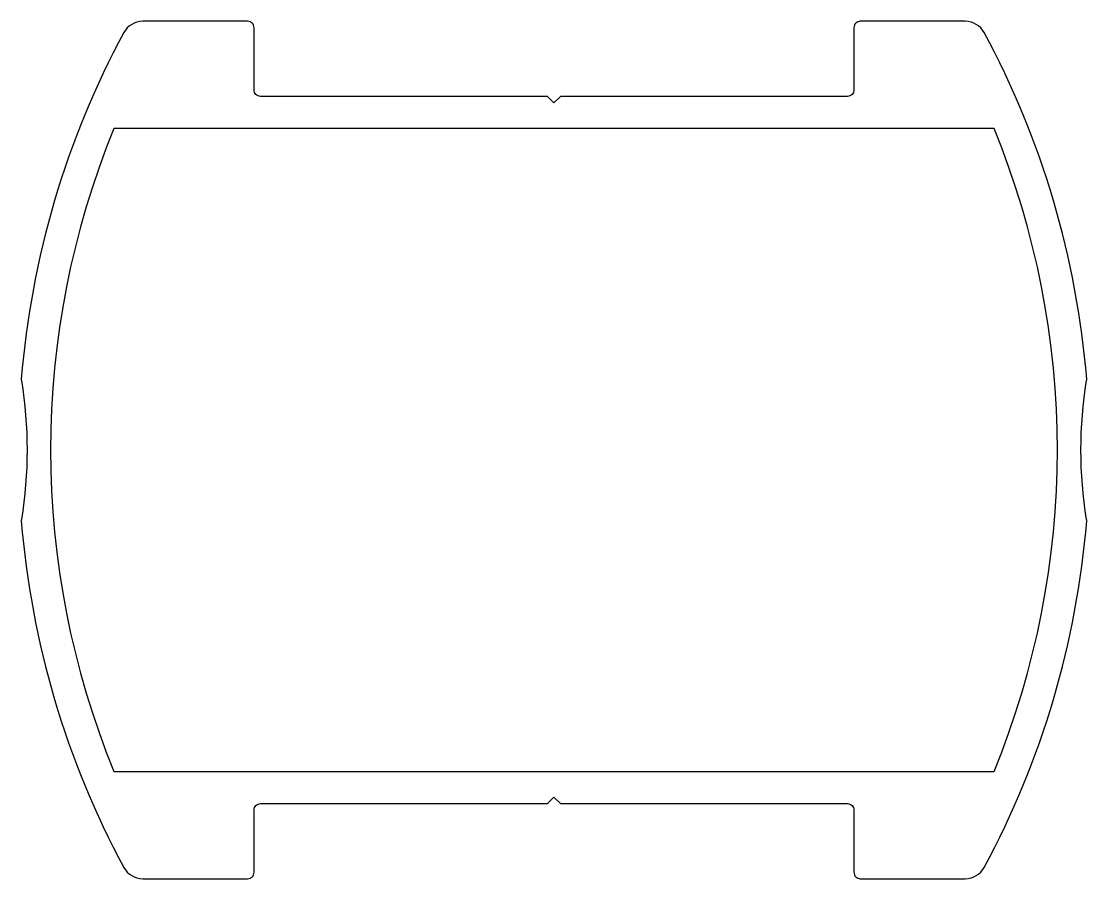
# Model space of a CAD drawing. Extents: x 227.3 to 277.1, y 231.7 to 271.7.
import ezdxf

# ---------------------------------------------------------------- set-up
doc = ezdxf.new("R2010")
doc.units = 0
doc.layers.add('ANA', color=220, linetype='CONTINUOUS')

msp = doc.modelspace()

# ---------------------------------------------------------------- linework, layer by layer
at = {"layer": 'ANA'}
for points in [[(266.184, 234.929), (266.184, 232.029, 0.414214), (266.484, 231.729), (271.384, 231.729, 0.275637), (272.264, 232.254, 0.103921), (277.051, 248.421, 0.060883), (277.048, 248.494, -0.081413), (277.048, 254.964, 0.060883), (277.051, 255.037, 0.103921), (272.264, 271.204, 0.275637), (271.384, 271.729), (266.484, 271.729, 0.414214), (266.184, 271.429), (266.184, 268.529, -0.414214), (265.884, 268.229), (252.484, 268.229), (252.184, 267.929), (251.884, 268.229), (238.484, 268.229, -0.414214), (238.184, 268.529), (238.184, 271.429, 0.414214), (237.884, 271.729), (232.985, 271.729, 0.275637), (232.105, 271.204, 0.103921), (227.318, 255.037, 0.060883), (227.321, 254.964, -0.081413), (227.321, 248.494, 0.060883), (227.318, 248.421, 0.103921), (232.105, 232.254, 0.275637), (232.985, 231.729), (237.884, 231.729, 0.414214), (238.184, 232.029), (238.184, 234.929, -0.414214), (238.484, 235.229), (251.884, 235.229), (252.184, 235.529), (252.484, 235.229), (265.884, 235.229, -0.414214)], [(231.643, 236.729), (272.725, 236.729, 0.197262), (272.725, 266.729), (231.643, 266.729, 0.197262)]]:
    msp.add_lwpolyline(points, format="xyb", close=True, dxfattribs=at)

doc.saveas('drawing.dxf')
